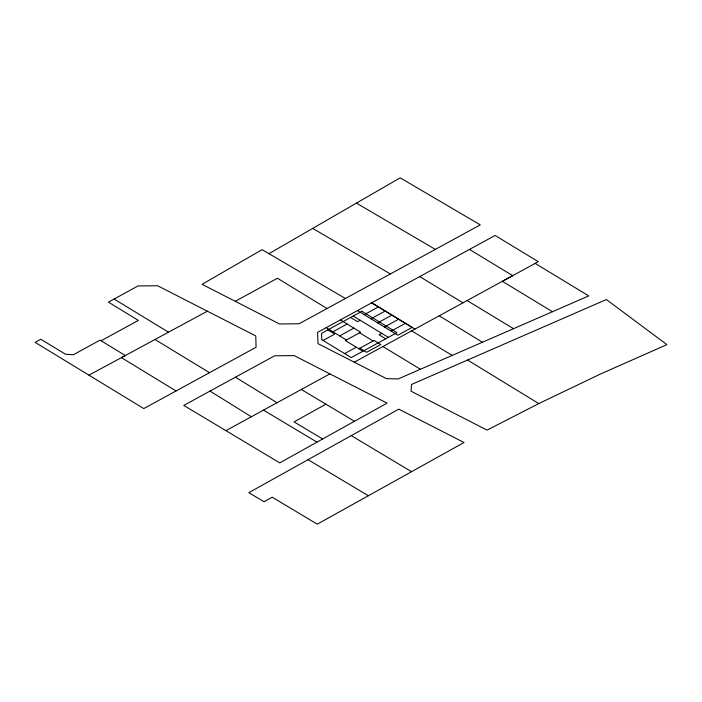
<?xml version="1.0" encoding="UTF-8"?>
<svg xmlns="http://www.w3.org/2000/svg" width="702" height="702" viewBox="0 0 702 702"><rect width="100%" height="100%" fill="white"/><g stroke="black" fill="none" stroke-linecap="round" stroke-linejoin="round"><path stroke-width="1.05" d="M268.98 253.668L400.166 177.834L480.282 224.859L299.113 323.762L279.528 323.973L202.079 284.328L262.109 249.64L345.402 298.49M316.997 442.137L279.756 462.881L183.766 405.414L274.631 355.8L294.208 355.624L387.056 403.132L316.997 442.137L263.487 410.126M308.055 459.678L398.806 409.143L464.022 442.514L317.278 524.166L272.218 497.191L264.049 501.746L248.815 492.672L308.055 459.678L368.304 495.744M325.921 404.185L294.041 421.884L322.639 439.004M176.07 390.961L121.402 357.643L125.316 355.528L100.026 340.119L73.412 354.721L65.567 354.256L40.786 339.241L35.1 342.357L143.778 408.582L256.072 347.262L255.774 335.96L157.599 285.74L138.013 285.951L108.441 302.158L138.382 320.402L101.097 340.777M235.223 301.298L277.43 278.246L327.009 308.529M332.932 331.783L347.157 324.017M364.224 314.689L378.448 306.923M323.095 340.461L334.775 334.082L327.887 329.879M360.126 320.226L357.529 321.648L350.64 317.444M339.663 335.889L353.887 328.115M370.954 318.796L385.179 311.021M377.685 322.902L391.909 315.128M384.415 327.009L398.639 319.234M344.638 353.597L356.318 347.218M381.721 333.336L379.071 334.784L385.661 338.812M358.845 348.762L374.078 340.435L380.809 344.542L366.593 352.316L359.863 348.21M391.146 331.116L405.37 323.341M225.912 430.651L329.887 373.885M354.264 362.197L538.302 261.679L495.094 235.451L317.629 332.336L317.971 343.638L386.512 378.668L398.253 378.922L588.741 295.911L535.143 263.399M88.943 375.166L207.371 311.205M538.776 403.58L487.091 430.115L411.047 391.216L411.547 384.459L606.37 299.543L666.9 344.621L600.526 373.999L538.776 403.58L467.567 360.038M356.44 203.115L435.337 249.394M312.706 228.387L390.356 273.955M301.325 389.478L354.466 421.279M351.272 435.617L411.521 471.674M469.498 249.429L512.714 275.658L502.351 281.309L552.474 311.723M467.102 300.544L513.522 328.694M419.743 276.597L462.943 302.816M414.935 329.045L371.718 302.816L412.1 327.448L397.876 335.223L357.493 310.582M411.626 330.844L452.193 355.414M353.22 316.032L388.329 337.346M382.906 346.525L420.41 369.27M340.426 319.91L360.617 332.221L345.384 340.549L362.908 351.246M359.608 332.783L373.069 340.997M326.202 327.676L346.393 339.996M114.119 299.043L168.498 332.204M155.019 339.478L209.503 372.692M439.206 315.777L482.432 342.243M235.433 377.202L277.044 402.737M210.012 391.084L251.342 416.769M361.925 311.276L321.577 333.327L321.762 339.654L351.228 357.625L396.946 332.643L361.925 311.276"/></g></svg>
